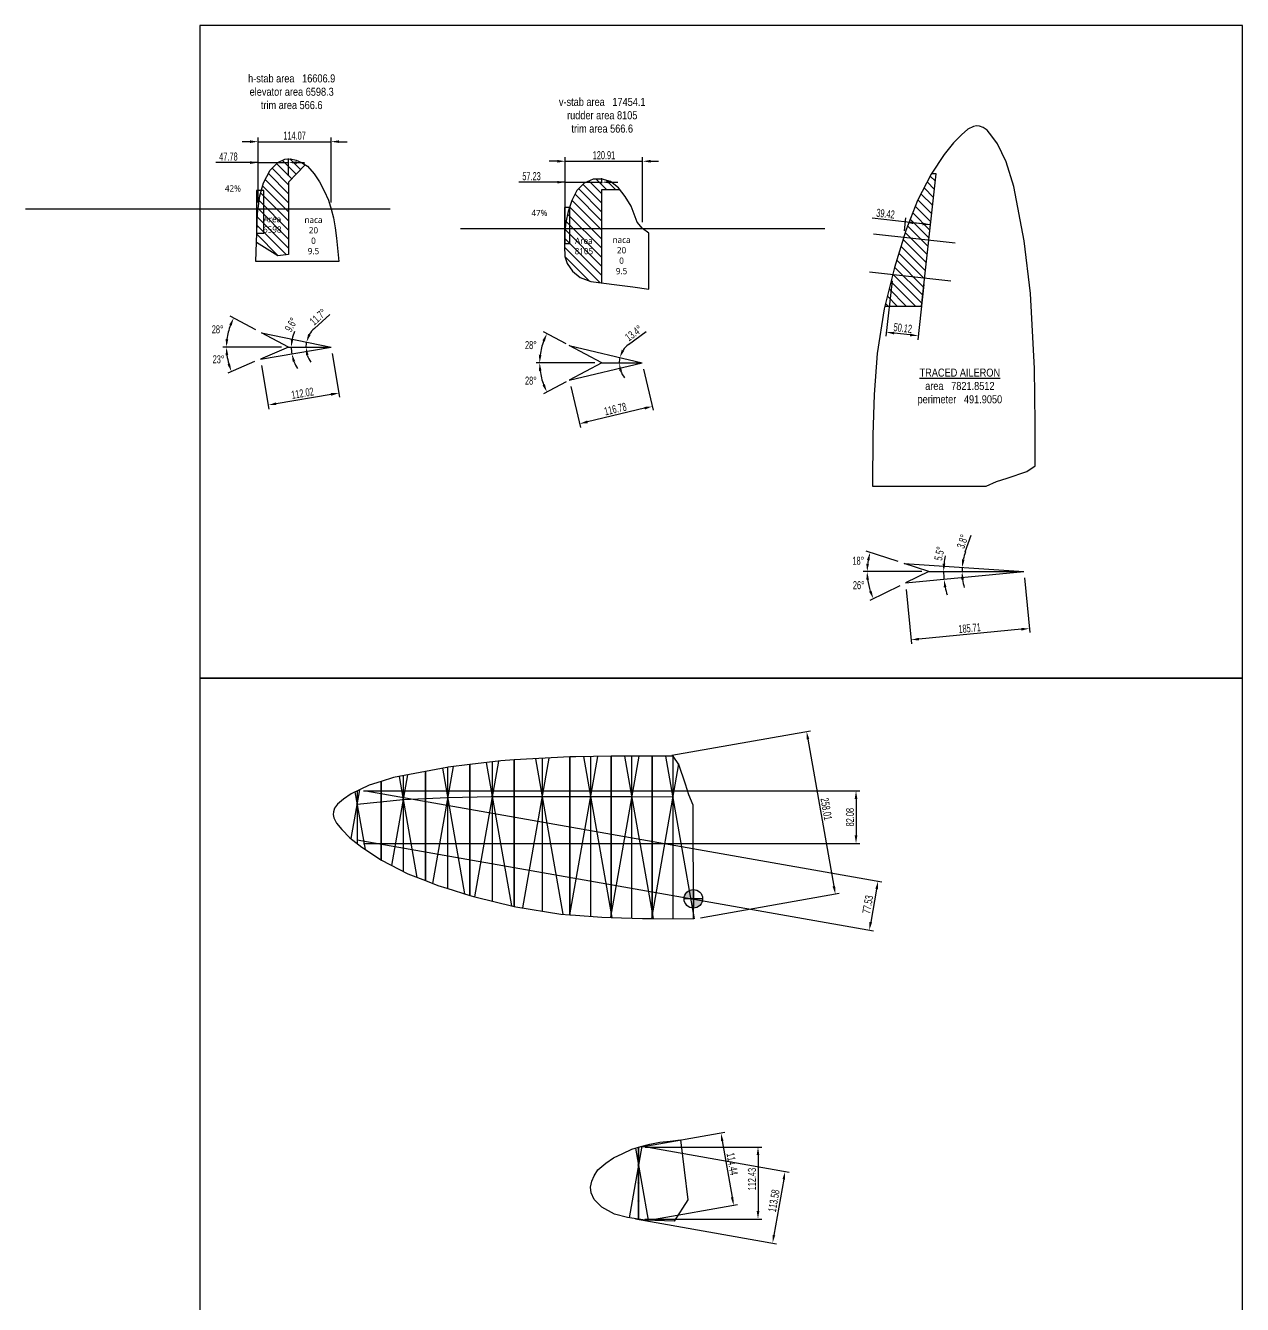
# Model space of a CAD drawing. Header units: centimetres. Extents: x -5325 to 32224, y -11540 to 14619.
# Drawn here: x 4065 to 5966, y 2562 to 4559 of the extents above; entities that cross this region are included whole.
import ezdxf
from ezdxf.lldxf.tags import DXFTag

# ---------------------------------------------------------------- set-up
doc = ezdxf.new("R2010")
doc.units = ezdxf.units.CM
doc.header["$PDMODE"] = 3
doc.header["$PDSIZE"] = -5
doc.layers.get('0').update_dxf_attribs({"color": 10})
doc.styles.add('SEACAD_arial_ttf', font='ARIALN.TTF')
doc.styles.get("Standard").update_dxf_attribs({"font": 'ARIALN.TTF', "width": 0.67})
tags = doc.linetypes.add('CENTER2', pattern=[28.575, 19.05, -3.175, 3.175, -3.175]).pattern_tags.tags
tags[10:11] = [DXFTag(74, 4), DXFTag(75, 0), DXFTag(340, '0'), DXFTag(46, 0.0), DXFTag(50, 0.0), DXFTag(44, 0.0), DXFTag(45, 0.0)]
tags[8:9] = [DXFTag(74, 4), DXFTag(75, 0), DXFTag(340, '0'), DXFTag(46, 0.0), DXFTag(50, 0.0), DXFTag(44, 0.0), DXFTag(45, 0.0)]
tags[6:7] = [DXFTag(74, 4), DXFTag(75, 0), DXFTag(340, '0'), DXFTag(46, 0.0), DXFTag(50, 0.0), DXFTag(44, 0.0), DXFTag(45, 0.0)]
tags[4:5] = [DXFTag(74, 4), DXFTag(75, 0), DXFTag(340, '0'), DXFTag(46, 0.0), DXFTag(50, 0.0), DXFTag(44, 0.0), DXFTag(45, 0.0)]
doc.dimstyles.new('ISO-25', dxfattribs={"dimscale": 5, "dimtxt": 2.5, "dimasz": 2.5, "dimexe": 1.25, "dimexo": 2, "dimtad": 1, "dimdsep": 46, "dimtxsty": 'Standard', "dimcen": 2.5, "dimadec": 0, "dimazin": 0, "dimtfac": 1, "dimtmove": 0, "dimatfit": 3, "dimfxl": 1, "dimarcsym": 0})

# ---------------------------------------------------------------- blocks, each defined once
blk = doc.blocks.new('*D548')
at = {"color": 0, "lineweight": -2}
for p, q in [((5625.5, 3696.5), (5633.6, 3611.3)), ((5440.6, 3678.7), (5448.8, 3593.5)), ((5620.6, 3616.3), (5460.6, 3600.9))]:
    blk.add_line(p, q, dxfattribs=at)
at = {"color": 0}
for points in [[(5620.8, 3614.2), (5620.4, 3618.4), (5633, 3617.5)], [(5460.4, 3603), (5460.8, 3598.9), (5448.2, 3599.8)]]:
    blk.add_solid(points, dxfattribs=at)
at = {"layer": 'Defpoints', "color": 0}
for p in [(5624.5, 3706.4), (5439.6, 3688.6), (5448.2, 3599.8)]:
    blk.add_point(p, dxfattribs=at)
at = {"color": 0, "insert": (5539.7, 3618), "char_height": 12.5, "attachment_point": 5, "rotation": 5.4894}
blk.add_mtext('185.71', dxfattribs=at)
blk = doc.blocks.new('*D549')
at = {"color": 0, "lineweight": -2}
for start, end in [(168.5719, 174.2859), (180, 185.4894), (191.2034, 196.9175)]:
    blk.add_arc((5624.5, 3706.4), 125.4, start, end, dxfattribs=at)
at = {"color": 0}
for points in [[(5497.6, 3719), (5501.8, 3718.8), (5499.1, 3706.4)], [(5503.6, 3682.4), (5499.4, 3681.8), (5499.7, 3694.4)]]:
    blk.add_solid(points, dxfattribs=at)
at = {"layer": 'Defpoints', "color": 0}
for p in [(5476.1, 3706.4), (5499.4, 3698.4), (5624.5, 3706.4), (5624.5, 3706.4), (5439.6, 3688.6)]:
    blk.add_point(p, dxfattribs=at)
at = {"color": 0, "insert": (5492.7, 3734.6), "char_height": 12.5, "attachment_point": 5, "rotation": 77.9242}
blk.add_mtext('5.5%%d', dxfattribs=at)
blk = doc.blocks.new('*D552')
at = {"color": 0, "lineweight": -2}
blk.add_line((5533, 3737.3), (5541.9, 3763.6), dxfattribs=at)
for start, end in [(161.3218, 168.745), (176.1682, 180), (187.4232, 194.8465)]:
    blk.add_arc((5624.5, 3706.4), 96.5, start, end, dxfattribs=at)
at = {"color": 0}
for points in [[(5527.7, 3725.5), (5531.9, 3725), (5528.2, 3712.9)], [(5530.8, 3694.1), (5526.7, 3693.8), (5527.9, 3706.4)]]:
    blk.add_solid(points, dxfattribs=at)
at = {"layer": 'Defpoints', "color": 0}
for p in [(5437.5, 3718.9), (5476.1, 3706.4), (5528, 3708.6), (5624.5, 3706.4), (5624.5, 3706.4)]:
    blk.add_point(p, dxfattribs=at)
at = {"color": 0, "insert": (5528.6, 3753.5), "char_height": 12.5, "attachment_point": 5, "rotation": 71.3218}
blk.add_mtext('3.8%%d', dxfattribs=at)
blk = doc.blocks.new('*D556')
at = {"color": 0, "lineweight": -2}
for p, q in [((5030.4, 4022.8), (5045.7, 3958.5)), ((4916.8, 3995.7), (4932.1, 3931.4)), ((5032.1, 3961.6), (4942.8, 3940.4))]:
    blk.add_line(p, q, dxfattribs=at)
at = {"color": 0}
for points in [[(5032.6, 3959.6), (5031.6, 3963.7), (5044.3, 3964.5)], [(4942.3, 3942.4), (4943.3, 3938.3), (4930.7, 3937.5)]]:
    blk.add_solid(points, dxfattribs=at)
at = {"layer": 'Defpoints', "color": 0}
for p in [(5028.1, 4032.5), (4914.5, 4005.4), (4930.7, 3937.5)]:
    blk.add_point(p, dxfattribs=at)
at = {"color": 0, "insert": (4986.4, 3960.4), "char_height": 12.5, "attachment_point": 5, "rotation": 13.4002}
blk.add_mtext('116.78', dxfattribs=at)
blk = doc.blocks.new('*D557')
at = {"color": 0, "lineweight": -2}
blk.add_line((5006.9, 4061.3), (5034.4, 4081.5), dxfattribs=at)
for start, end in [(126.291, 146.4454), (166.5998, 180), (200.1544, 220.3087)]:
    blk.add_arc((5028.1, 4032.5), 35.7, start, end, dxfattribs=at)
at = {"color": 0}
for points in [[(4996.4, 4053.1), (5000.2, 4051.4), (4993.3, 4040.8)], [(4996.6, 4020.5), (4992.5, 4019.8), (4992.3, 4032.5)]]:
    blk.add_solid(points, dxfattribs=at)
at = {"layer": 'Defpoints', "color": 0}
for p in [(4914.5, 4059.5), (4965.4, 4032.5), (4992.5, 4035.3), (5028.1, 4032.5), (5028.1, 4032.5)]:
    blk.add_point(p, dxfattribs=at)
at = {"color": 0, "insert": (5015.1, 4078.9), "char_height": 12.5, "attachment_point": 5, "rotation": 36.291}
blk.add_mtext('13.4%%d', dxfattribs=at)
blk = doc.blocks.new('*D560')
at = {"color": 0, "lineweight": -2}
for p, q in [((4544.1, 4047.2), (4555.7, 3979.1)), ((4433.7, 4028.5), (4445.2, 3960.4)), ((4542.3, 3983.2), (4456.5, 3968.6))]:
    blk.add_line(p, q, dxfattribs=at)
at = {"color": 0}
for points in [[(4542.6, 3981.1), (4541.9, 3985.2), (4554.6, 3985.3)], [(4456.1, 3970.7), (4456.8, 3966.6), (4444.2, 3966.5)]]:
    blk.add_solid(points, dxfattribs=at)
at = {"layer": 'Defpoints', "color": 0}
for p in [(4542.4, 4057.1), (4432, 4038.4), (4444.2, 3966.5)]:
    blk.add_point(p, dxfattribs=at)
at = {"color": 0, "insert": (4497.8, 3985.1), "char_height": 12.5, "attachment_point": 5, "rotation": 9.6321}
blk.add_mtext('112.02', dxfattribs=at)
blk = doc.blocks.new('*D561')
at = {"color": 0, "lineweight": -2}
for start, end in [(156.9377, 168.4689), (180, 189.6321), (201.1632, 212.6944)]:
    blk.add_arc((4542.4, 4057.1), 62.2, start, end, dxfattribs=at)
at = {"color": 0}
for points in [[(4479.4, 4069.7), (4483.5, 4069.3), (4480.2, 4057.1)], [(4486.4, 4035.2), (4482.4, 4034.1), (4481.1, 4046.7)]]:
    blk.add_solid(points, dxfattribs=at)
at = {"layer": 'Defpoints', "color": 0}
for p in [(4476.1, 4057.1), (4542.4, 4057.1), (4542.4, 4057.1), (4432, 4038.4), (4480.6, 4050.1)]:
    blk.add_point(p, dxfattribs=at)
at = {"color": 0, "insert": (4480, 4092.2), "char_height": 12.5, "attachment_point": 5, "rotation": 60.6176}
blk.add_mtext('9.6%%d', dxfattribs=at)
blk = doc.blocks.new('*D562')
at = {"color": 0, "lineweight": -2}
blk.add_line((4516.3, 4086.4), (4540.6, 4108.1), dxfattribs=at)
for start, end in [(131.6785, 149.9836), (168.2887, 180), (198.3051, 216.6101)]:
    blk.add_arc((4542.4, 4057.1), 39.3, start, end, dxfattribs=at)
at = {"color": 0}
for points in [[(4506.5, 4077.5), (4510.4, 4076), (4504, 4065.1)], [(4507.2, 4045.1), (4503.1, 4044.4), (4503.1, 4057.1)]]:
    blk.add_solid(points, dxfattribs=at)
at = {"layer": 'Defpoints', "color": 0}
for p in [(4433.8, 4079.6), (4476.1, 4057.1), (4503.2, 4059.8), (4542.4, 4057.1), (4542.4, 4057.1)]:
    blk.add_point(p, dxfattribs=at)
at = {"color": 0, "insert": (4522.2, 4104.3), "char_height": 12.5, "attachment_point": 5, "rotation": 41.6785}
blk.add_mtext('11.7%%d', dxfattribs=at)
blk = doc.blocks.new('*D563')
at = {"color": 0, "lineweight": -2}
for p, q in [((4895.6, 4347.5), (4883.1, 4347.5)), ((4908.1, 4252.6), (4908.1, 4353.7)), ((4908.1, 4347.5), (5029, 4347.5)), ((5029, 4252.2), (5029, 4353.7)), ((5041.5, 4347.5), (5054, 4347.5))]:
    blk.add_line(p, q, dxfattribs=at)
at = {"color": 0}
for points in [[(4895.6, 4345.4), (4895.6, 4349.6), (4908.1, 4347.5)], [(5041.5, 4349.6), (5041.5, 4345.4), (5029, 4347.5)]]:
    blk.add_solid(points, dxfattribs=at)
at = {"layer": 'Defpoints', "color": 0}
for p in [(5029, 4347.5), (4908.1, 4242.6), (5029, 4242.2)]:
    blk.add_point(p, dxfattribs=at)
at = {"color": 0, "insert": (4968.6, 4356.9), "char_height": 12.5, "attachment_point": 5}
blk.add_mtext('120.91', dxfattribs=at)
blk = doc.blocks.new('*D564')
at = {"color": 0, "lineweight": -2}
for p, q in [((4908.1, 4219.8), (4908.1, 4321)), ((4965.4, 4313.5), (4965.4, 4321)), ((4908.1, 4314.8), (4835.6, 4314.8)), ((4895.6, 4314.8), (4883.1, 4314.8)), ((4908.1, 4314.8), (4965.4, 4314.8)), ((4977.9, 4314.8), (4990.4, 4314.8))]:
    blk.add_line(p, q, dxfattribs=at)
at = {"color": 0}
for points in [[(4895.6, 4312.7), (4895.6, 4316.8), (4908.1, 4314.8)], [(4977.9, 4316.8), (4977.9, 4312.7), (4965.4, 4314.8)]]:
    blk.add_solid(points, dxfattribs=at)
at = {"layer": 'Defpoints', "color": 0}
for p in [(4965.4, 4314.8), (4965.4, 4303.5), (4908.1, 4209.8)]:
    blk.add_point(p, dxfattribs=at)
at = {"color": 0, "insert": (4855.5, 4324.1), "char_height": 12.5, "attachment_point": 5}
blk.add_mtext('57.23', dxfattribs=at)
blk = doc.blocks.new('*D565')
at = {"color": 0, "lineweight": -2}
for p, q in [((4415.9, 4378.1), (4403.4, 4378.1)), ((4428.4, 4283.2), (4428.4, 4384.4)), ((4428.4, 4378.1), (4542.4, 4378.1)), ((4542.4, 4282.9), (4542.4, 4384.4)), ((4554.9, 4378.1), (4567.4, 4378.1))]:
    blk.add_line(p, q, dxfattribs=at)
at = {"color": 0}
for points in [[(4415.9, 4376.1), (4415.9, 4380.2), (4428.4, 4378.1)], [(4554.9, 4380.2), (4554.9, 4376.1), (4542.4, 4378.1)]]:
    blk.add_solid(points, dxfattribs=at)
at = {"layer": 'Defpoints', "color": 0}
for p in [(4542.4, 4378.1), (4428.4, 4273.2), (4542.4, 4272.9)]:
    blk.add_point(p, dxfattribs=at)
at = {"color": 0, "insert": (4485.4, 4387.5), "char_height": 12.5, "attachment_point": 5}
blk.add_mtext('114.07', dxfattribs=at)
blk = doc.blocks.new('*D566')
at = {"color": 0, "lineweight": -2}
for p, q in [((4428.4, 4345.4), (4362.2, 4345.4)), ((4415.9, 4345.4), (4403.4, 4345.4)), ((4428.4, 4283.2), (4428.4, 4351.7)), ((4428.4, 4345.4), (4476.1, 4345.4)), ((4476.1, 4324.8), (4476.1, 4351.7)), ((4488.6, 4345.4), (4501.1, 4345.4))]:
    blk.add_line(p, q, dxfattribs=at)
at = {"color": 0}
for points in [[(4415.9, 4343.3), (4415.9, 4347.5), (4428.4, 4345.4)], [(4488.6, 4347.5), (4488.6, 4343.3), (4476.1, 4345.4)]]:
    blk.add_solid(points, dxfattribs=at)
at = {"layer": 'Defpoints', "color": 0}
for p in [(4476.1, 4345.4), (4476.1, 4314.8), (4428.4, 4273.2)]:
    blk.add_point(p, dxfattribs=at)
at = {"color": 0, "insert": (4382.1, 4354.8), "char_height": 12.5, "attachment_point": 5}
blk.add_mtext('47.78', dxfattribs=at)
blk = doc.blocks.new('*D587')
at = {"color": 0, "lineweight": -2}
for p, q in [((4593, 3363.8), (5368.5, 3363.8)), ((5362.3, 3351.3), (5362.3, 3294.2)), ((4593, 3281.7), (5368.5, 3281.7))]:
    blk.add_line(p, q, dxfattribs=at)
at = {"color": 0}
for points in [[(5364.4, 3351.3), (5360.2, 3351.3), (5362.3, 3363.8)], [(5360.2, 3294.2), (5364.4, 3294.2), (5362.3, 3281.7)]]:
    blk.add_solid(points, dxfattribs=at)
at = {"layer": 'Defpoints', "color": 0}
for p in [(4583, 3363.8), (4583, 3281.7), (5362.3, 3281.7)]:
    blk.add_point(p, dxfattribs=at)
at = {"color": 0, "insert": (5352.9, 3322.7), "char_height": 12.5, "attachment_point": 5, "rotation": 90}
blk.add_mtext('82.08', dxfattribs=at)
blk = doc.blocks.new('*D588')
at = {"color": 0, "lineweight": -2}
for p, q in [((4596.8, 3363.9), (5402.8, 3221.7)), ((4583.3, 3287.5), (5389.4, 3145.4)), ((5394.5, 3210.5), (5385.4, 3158.8))]:
    blk.add_line(p, q, dxfattribs=at)
at = {"color": 0}
for points in [[(5396.6, 3210.2), (5392.5, 3210.9), (5396.7, 3222.8)], [(5383.3, 3159.1), (5387.4, 3158.4), (5383.2, 3146.5)]]:
    blk.add_solid(points, dxfattribs=at)
at = {"layer": 'Defpoints', "color": 0}
for p in [(4586.9, 3365.6), (4573.5, 3289.3), (5383.2, 3146.5)]:
    blk.add_point(p, dxfattribs=at)
at = {"color": 0, "insert": (5380.7, 3186.3), "char_height": 12.5, "attachment_point": 5, "rotation": 80}
blk.add_mtext('77.53', dxfattribs=at)
blk = doc.blocks.new('*D589')
at = {"color": 0, "lineweight": -2}
for p, q in [((5074.8, 3419.8), (5291.2, 3457.9)), ((5287.2, 3444.5), (5327.7, 3215.1)), ((5119.6, 3165.7), (5336, 3203.8))]:
    blk.add_line(p, q, dxfattribs=at)
at = {"color": 0}
for points in [[(5289.3, 3444.9), (5285.2, 3444.2), (5285, 3456.8)], [(5325.6, 3214.7), (5329.7, 3215.4), (5329.9, 3202.8)]]:
    blk.add_solid(points, dxfattribs=at)
at = {"layer": 'Defpoints', "color": 0}
for p in [(5064.9, 3418), (5329.9, 3202.8), (5109.7, 3163.9)]:
    blk.add_point(p, dxfattribs=at)
at = {"color": 0, "insert": (5315.9, 3335.6), "char_height": 12.5, "attachment_point": 5, "rotation": 280}
blk.add_mtext('258.01', dxfattribs=at)
blk = doc.blocks.new('*D591')
at = {"color": 0, "lineweight": -2}
for p, q in [((5032.4, 2807.3), (5215.4, 2807.3)), ((5209.2, 2794.8), (5209.2, 2707.3)), ((5032.4, 2694.8), (5215.4, 2694.8))]:
    blk.add_line(p, q, dxfattribs=at)
at = {"color": 0}
for points in [[(5211.3, 2794.8), (5207.1, 2794.8), (5209.2, 2807.3)], [(5207.1, 2707.3), (5211.3, 2707.3), (5209.2, 2694.8)]]:
    blk.add_solid(points, dxfattribs=at)
at = {"layer": 'Defpoints', "color": 0}
for p in [(5022.4, 2807.3), (5022.4, 2694.8), (5209.2, 2694.8)]:
    blk.add_point(p, dxfattribs=at)
at = {"color": 0, "insert": (5199.8, 2757.3), "char_height": 12.5, "attachment_point": 5, "rotation": 90}
blk.add_mtext('112.43', dxfattribs=at)
blk = doc.blocks.new('*D592')
at = {"color": 0, "lineweight": -2}
for p, q in [((5037.5, 2807.1), (5257.7, 2768.2)), ((5249.4, 2757), (5234, 2669.8)), ((5017.7, 2695.2), (5238, 2656.4))]:
    blk.add_line(p, q, dxfattribs=at)
at = {"color": 0}
for points in [[(5251.5, 2756.6), (5247.4, 2757.4), (5251.6, 2769.3)], [(5232, 2670.1), (5236.1, 2669.4), (5231.9, 2657.4)]]:
    blk.add_solid(points, dxfattribs=at)
at = {"layer": 'Defpoints', "color": 0}
for p in [(5027.6, 2808.8), (5007.9, 2696.9), (5231.9, 2657.4)]:
    blk.add_point(p, dxfattribs=at)
at = {"color": 0, "insert": (5234, 2723.4), "char_height": 12.5, "attachment_point": 5, "rotation": 80}
blk.add_mtext('113.58', dxfattribs=at)
blk = doc.blocks.new('*D593')
at = {"color": 0, "lineweight": -2}
for p, q in [((5027.5, 2807.5), (5157.3, 2830.4)), ((5153.3, 2817), (5168.9, 2729)), ((5047.4, 2694.8), (5177.2, 2717.7))]:
    blk.add_line(p, q, dxfattribs=at)
at = {"color": 0}
for points in [[(5155.4, 2817.4), (5151.3, 2816.7), (5151.2, 2829.3)], [(5166.8, 2728.6), (5170.9, 2729.3), (5171, 2716.6)]]:
    blk.add_solid(points, dxfattribs=at)
at = {"layer": 'Defpoints', "color": 0}
for p in [(5017.7, 2805.8), (5171, 2716.6), (5037.6, 2693.1)]:
    blk.add_point(p, dxfattribs=at)
at = {"color": 0, "insert": (5169.2, 2781.1), "char_height": 12.5, "attachment_point": 5, "rotation": 280}
blk.add_mtext('114.44', dxfattribs=at)
blk = doc.blocks.new('*D684')
at = {"color": 0, "lineweight": -2}
for p, q in [((5478.7, 4248.3), (5387.6, 4258.5)), ((5438, 4238.9), (5440.2, 4258.9)), ((5466.3, 4249.7), (5452, 4251.3)), ((5477.2, 4234.5), (5479.4, 4254.5))]:
    blk.add_line(p, q, dxfattribs=at)
at = {"color": 0}
for points in [[(5452.2, 4253.3), (5451.7, 4249.2), (5439.5, 4252.6)], [(5466.1, 4247.6), (5466.5, 4251.7), (5478.7, 4248.3)]]:
    blk.add_solid(points, dxfattribs=at)
at = {"layer": 'Defpoints', "color": 0}
for p in [(5439.5, 4252.6), (5436.9, 4229), (5476.1, 4224.6)]:
    blk.add_point(p, dxfattribs=at)
at = {"color": 0, "insert": (5408.4, 4265.6), "char_height": 12.5, "attachment_point": 5, "rotation": 353.6171}
blk.add_mtext('39.42', dxfattribs=at)
blk = doc.blocks.new('*D685')
at = {"color": 0, "lineweight": -2}
for p, q in [((5418.5, 4160.8), (5408.8, 4074.2)), ((5468.3, 4155.2), (5458.6, 4068.6)), ((5446.9, 4076.2), (5421.9, 4079))]:
    blk.add_line(p, q, dxfattribs=at)
at = {"color": 0}
for points in [[(5422.2, 4081.1), (5421.7, 4076.9), (5409.5, 4080.4)], [(5446.7, 4074.1), (5447.1, 4078.3), (5459.3, 4074.8)]]:
    blk.add_solid(points, dxfattribs=at)
at = {"layer": 'Defpoints', "color": 0}
for p in [(5419.6, 4170.7), (5469.4, 4165.1), (5409.5, 4080.4)]:
    blk.add_point(p, dxfattribs=at)
at = {"color": 0, "insert": (5435.4, 4086.9), "char_height": 12.5, "attachment_point": 5, "rotation": 353.6171}
blk.add_mtext('50.12', dxfattribs=at)

msp = doc.modelspace()

# ---------------------------------------------------------------- hatches: boundary and pattern name
h = msp.add_hatch()
h.set_pattern_fill('_USER', color=1, scale=10, angle=315, style=0, pattern_type=0)
h.set_pattern_definition([(315, (195.101, -419.225), (7.071068, 7.071068), [])])
h.paths.add_polyline_path([(5407.534, 4121.37), (5464.514, 4121.37), (5487.605, 4327.781), (5479.981, 4327.781), (5479.745, 4327.422), (5458.313, 4286.202), (5440.05, 4239.2), (5422.275, 4181.641)])
h.paths.add_polyline_path([(5534.214, 4389.013), (5565.987, 4389.013), (5565.987, 4370.263), (5534.214, 4370.263)], flags=9)
h = msp.add_hatch()
h.set_pattern_fill('_USER', color=1, scale=10, angle=315, style=0, pattern_type=0)
h.set_pattern_definition([(315, (-2048.16, -68.544), (7.071068, 7.071068), [])])
h.paths.add_polyline_path([(4476.14, 4273.226), (4428.358, 4273.226), (4427.288, 4265.857), (4425.858, 4220.374), (4459.031, 4199.644), (4476.14, 4201.679)])
h.paths.add_polyline_path([(4476.14, 4314.779), (4502.093, 4342.161), (4496.427, 4345.469), (4487.929, 4349.336), (4478.765, 4351.196), (4470.112, 4350.578), (4459.451, 4345.629), (4447.244, 4333.565), (4436.737, 4313.924), (4431.306, 4293.541), (4428.358, 4273.226), (4476.14, 4273.226)])
h = msp.add_hatch()
h.set_pattern_fill('_USER', color=1, scale=10, angle=315, style=0, pattern_type=0)
h.set_pattern_definition([(315, (-3483.052, -138.713), (7.071068, 7.071068), [])])
h.paths.add_polyline_path([(4965.365, 4303.527), (4993.143, 4303.527), (4991.093, 4306.187), (4978.715, 4315.663), (4965.854, 4319.518), (4951.869, 4319.357), (4937.883, 4313.093), (4926.47, 4301.691), (4918.511, 4286.15), (4912.684, 4268.969), (4909.128, 4252.139), (4907.138, 4232.97), (4907.138, 4214.603), (4907.281, 4198.558), (4911.263, 4187.861), (4919.506, 4175.65), (4931.586, 4165.71), (4948.073, 4159.747), (4965.365, 4157.623)])
h = msp.add_hatch(color=3)
h.set_gradient(color1=(255, 0, 0), one_color=1, name='INVSPHERICAL')
h.paths.add_polyline_path([(5108.258, 3195.198), (5108.258, 3209.649, 0.41421356), (5093.807, 3195.198)])
h.paths.add_polyline_path([(5108.258, 3180.747, 0.41421356), (5122.709, 3195.198), (5108.258, 3195.198)])

# ---------------------------------------------------------------- linework, layer by layer
at = {"color": 3}
for p, q in [((4065.228, 4273.226), (4634.557, 4273.226)), ((4744.381, 4242.202), (5313.71, 4242.202)), ((4958.615, 3417.617), (4915.029, 3170.43)), ((4947.597, 3417.502), (4947.597, 3168.023)), ((4947.597, 3417.304), (4947.597, 3168.023)), ((5011.851, 3418.152), (5011.851, 3165.178)), ((5011.851, 3417.96), (5011.851, 3165.178)), ((5076.125, 3418.01), (5076.125, 3164.211)), ((5076.125, 3418.01), (5076.125, 3164.211)), ((4733.026, 3401.74), (4700.85, 3219.26)), ((4724.484, 3400.628), (4724.484, 3211.301)), ((4724.484, 3399.562), (4724.484, 3211.301)), ((4803.703, 3410.488), (4766.304, 3198.387)), ((4793.894, 3409.274), (4793.894, 3191.615)), ((4793.894, 3408.538), (4793.894, 3191.615)), ((4882.644, 3415.003), (4841.364, 3180.89)), ((4872.035, 3414.433), (4872.035, 3176.051)), ((4872.035, 3414.433), (4872.035, 3176.051)), ((5085.186, 3405.947), (5042.612, 3164.496)), ((4661.897, 3388.938), (4636.94, 3247.402)), ((4655.073, 3387.664), (4655.073, 3237.973)), ((4586.914, 3365.605), (4573.451, 3289.252)), ((4582.972, 3363.77), (4582.972, 3281.695)), ((5022.396, 2694.833), (5022.396, 2807.265)), ((5022.396, 2807.265), (5022.396, 2694.833))]:
    msp.add_line(p, q, dxfattribs=at)
at = {"color": 7, "linetype": 'CENTER2'}
msp.add_line((5389.787, 4234.227), (5517.094, 4219.985), dxfattribs=at)
at = {"color": 7}
for p, q in [((5383.137, 4174.786), (5510.445, 4160.545)), ((4476.14, 4057.096), (4542.427, 4057.096)), ((4965.365, 4032.485), (5028.066, 4032.485)), ((5476.059, 3706.415), (5624.496, 3706.415))]:
    msp.add_line(p, q, dxfattribs=at)
at = {"color": 1}
for p, q in [((4424.954, 4084.312), (4384.775, 4105.675)), ((4476.14, 4057.096), (4433.783, 4079.617)), ((4909.41, 4062.236), (4874.001, 4081.064)), ((4465.097, 4057.096), (4373.522, 4057.096)), ((4476.14, 4057.096), (4431.982, 4038.352)), ((4965.365, 4032.485), (4914.465, 4059.549)), ((4422.777, 4034.445), (4380.889, 4016.664)), ((4954.322, 4032.485), (4862.748, 4032.485)), ((4965.365, 4032.485), (4914.465, 4005.421)), ((4909.41, 4002.733), (4874.001, 3983.905)), ((5428.006, 3722.029), (5378.402, 3738.146)), ((5476.059, 3706.415), (5437.517, 3718.939)), ((5465.016, 3706.415), (5373.442, 3706.415)), ((5476.059, 3706.415), (5439.635, 3688.65)), ((5430.647, 3684.266), (5383.768, 3661.402)), ((4958.615, 3417.617), (4915.029, 3170.43)), ((5022.998, 3418.128), (4978.59, 3166.277)), ((5022.998, 3418.128), (4978.59, 3166.277)), ((4733.026, 3401.74), (4700.85, 3219.26)), ((4803.703, 3410.488), (4766.304, 3198.387)), ((4882.644, 3415.003), (4841.364, 3180.89)), ((5085.186, 3405.947), (5042.612, 3164.496)), ((4661.897, 3388.938), (4636.94, 3247.402)), ((4586.914, 3365.605), (4573.451, 3289.252)), ((5027.622, 2808.796), (5007.898, 2696.937))]:
    msp.add_line(p, q, dxfattribs=at)
at = {"color": 253}
for p, q in [((4433.783, 4079.617), (4542.427, 4057.096)), ((4431.982, 4038.352), (4542.427, 4057.096)), ((4914.465, 4059.549), (5028.066, 4032.485)), ((4914.465, 4005.421), (5028.066, 4032.485)), ((5437.517, 3718.939), (5624.496, 3706.415)), ((5439.635, 3688.65), (5624.496, 3706.415))]:
    msp.add_line(p, q, dxfattribs=at)
at = {"color": 5}
for p, q in [((4936.62, 3417.387), (4980.911, 3166.2)), ((5000.716, 3418.059), (5045.43, 3164.472)), ((5064.933, 3418.034), (5109.736, 3163.946)), ((4716.404, 3399.119), (4750.963, 3203.125)), ((4784.505, 3408.112), (4823.976, 3184.257)), ((4861.626, 3413.873), (4904.413, 3171.214)), ((4648.685, 3386.47), (4676.501, 3228.721)), ((4579.629, 3362.214), (4595.45, 3272.488)), ((5017.696, 2805.81), (5037.568, 2693.109))]:
    msp.add_line(p, q, dxfattribs=at)
for p, q in [((5108.258, 3209.649), (5108.258, 3180.747)), ((5122.709, 3195.198), (5093.807, 3195.198))]:
    msp.add_line(p, q)
at = {"color": 1}
for points in [[(4337.44, 3540.114), (5965.815, 3540.114), (5965.815, 4559.485), (4337.44, 4559.485)], [(4502.093, 4342.161), (4476.14, 4314.779), (4476.14, 4201.679), (4459.031, 4199.644), (4425.863, 4220.533), (4427.288, 4265.857), (4431.306, 4293.541), (4436.737, 4313.924), (4447.244, 4333.565), (4459.451, 4345.629), (4470.112, 4350.578), (4478.765, 4351.196), (4487.929, 4349.336), (4496.427, 4345.469)], [(4965.365, 4157.623), (4965.365, 4303.527), (4993.143, 4303.527), (4991.093, 4306.187), (4978.715, 4315.663), (4965.854, 4319.518), (4951.869, 4319.357), (4937.883, 4313.093), (4926.47, 4301.691), (4918.511, 4286.15), (4912.684, 4268.969), (4909.128, 4252.139), (4907.138, 4232.97), (4907.138, 4214.603), (4907.281, 4198.558), (4911.263, 4187.861), (4919.506, 4175.65), (4931.586, 4165.71), (4948.073, 4159.747)], [(5407.534, 4121.37), (5464.514, 4121.37), (5487.605, 4327.781), (5479.981, 4327.781), (5479.745, 4327.422), (5458.313, 4286.202), (5440.05, 4239.2), (5422.275, 4181.641)], [(4337.44, 2520.743), (5965.815, 2520.743), (5965.815, 3540.114), (4337.44, 3540.114)], [(5088.204, 2818.663), (5099.346, 2725.018), (5078.448, 2691.576), (5033.133, 2693.275), (5005.449, 2697.293), (4985.066, 2702.724), (4965.424, 2713.231), (4953.361, 2725.438), (4948.412, 2736.099), (4947.793, 2744.752), (4949.654, 2753.916), (4953.52, 2762.414), (4958.934, 2771.685), (4971.36, 2782.136), (4983.634, 2790.311), (4997.856, 2797.513), (5012.273, 2804.131), (5026.106, 2808.413), (5040.021, 2811.924), (5055.647, 2814.885), (5071.855, 2816.717), (5088.204, 2818.663)]]:
    msp.add_lwpolyline(points, close=True, dxfattribs=at)
at = {"color": 253}
for points in [[(5642.013, 3871.56), (5642.161, 3938.306), (5641.266, 4023.708), (5634.97, 4140.764), (5624.795, 4222.974), (5608.861, 4308.282), (5596.557, 4346.49), (5583.469, 4374.601), (5574.657, 4386.628), (5566.927, 4395.824), (5560.663, 4400.343), (5554.91, 4402.384), (5550.714, 4402.748), (5545.543, 4401.728), (5537.167, 4397.719), (5527.297, 4388.895), (5514.551, 4376.504), (5499.872, 4358.01), (5479.745, 4327.422), (5458.313, 4286.202), (5440.05, 4239.2), (5422.275, 4181.641), (5406.504, 4117.161), (5395.458, 4047.142), (5390.721, 3983.03), (5388.617, 3919.329), (5387.943, 3840.052), (5565.487, 3840.134), (5581.541, 3847.036), (5598.355, 3852.471), (5629.268, 3862.66)], [(4554.365, 4190.733), (4424.926, 4190.733), (4424.926, 4190.733), (4427.288, 4265.857), (4431.306, 4293.541), (4436.737, 4313.924), (4447.244, 4333.565), (4459.451, 4345.629), (4470.112, 4350.578), (4478.765, 4351.196), (4487.929, 4349.336), (4496.427, 4345.469), (4505.698, 4340.056), (4516.149, 4327.63), (4524.325, 4315.356), (4531.526, 4301.134), (4538.144, 4286.716), (4542.427, 4272.884), (4545.937, 4258.968), (4548.898, 4243.343), (4550.731, 4227.135), (4554.365, 4190.733)]]:
    msp.add_lwpolyline(points, close=True, dxfattribs=at)
at = {"color": 0}
msp.add_lwpolyline([(5038.613, 4235.402), (5038.613, 4235.402), (5029.046, 4242.202), (5020.518, 4252.198), (5011.026, 4277.118), (5001.863, 4292.215), (4991.093, 4306.187), (4978.715, 4315.663), (4965.854, 4319.518), (4951.869, 4319.357), (4937.883, 4313.093), (4926.47, 4301.691), (4918.511, 4286.15), (4912.684, 4268.969), (4909.128, 4252.139), (4907.138, 4232.97), (4907.138, 4214.603), (4907.281, 4198.558), (4911.263, 4187.861), (4919.506, 4175.65), (4931.586, 4165.71), (4948.073, 4159.747), (4968.578, 4157.228), (4988.934, 4154.592), (5013.813, 4151.203), (5038.458, 4147.435), (5038.458, 4147.435)], close=True, dxfattribs=at)
at = {"color": 3}
for points in [[(4437.511, 4301.808), (4426.106, 4301.808), (4426.106, 4235.335), (4437.511, 4235.335)], [(4915.349, 4275.039), (4906.912, 4275.039), (4906.912, 4219.279), (4915.349, 4219.279)]]:
    msp.add_lwpolyline(points, close=True, dxfattribs=at)
for points in [[(4915.471, 3416.769), (4828.6, 3412.097), (4828.6, 3183.126), (4831.163, 3182.499), (4901.182, 3171.453), (4915.471, 3170.397)], [(4979.724, 3417.839), (4924.616, 3417.261), (4923.93, 3417.224), (4923.93, 3417.224), (4915.471, 3416.769), (4915.471, 3170.397), (4923.93, 3169.772), (4923.93, 3169.772), (4965.294, 3166.716), (4979.724, 3166.239)], [(5043.978, 3418.081), (5010.019, 3418.156), (4979.724, 3417.839), (4979.724, 3166.239), (5028.996, 3164.612), (5043.978, 3164.484)], [(5043.978, 3164.484), (5108.273, 3163.938), (5108.191, 3341.482), (5101.289, 3357.536), (5095.854, 3374.35), (5085.664, 3405.263), (5076.765, 3418.008), (5043.978, 3418.081)], [(4828.6, 3412.097), (4807.56, 3410.965), (4759.189, 3404.978), (4759.189, 3200.584), (4766.683, 3198.27), (4828.6, 3183.126)], [(4620.368, 3256.092), (4620.903, 3255.74), (4662.122, 3234.308), (4689.779, 3223.562), (4689.779, 3394.146), (4640.043, 3384.856), (4620.368, 3378.52)]]:
    msp.add_lwpolyline(points, close=True)
for points in [[(4725.351, 3400.79), (4723.066, 3400.364), (4723.066, 3400.364), (4689.779, 3394.146), (4689.779, 3223.562), (4709.124, 3216.045), (4723.066, 3211.739), (4723.066, 3211.739), (4723.066, 3211.739), (4759.189, 3200.584), (4759.189, 3404.978), (4725.351, 3400.79), (4723.066, 3400.364)], [(4620.368, 3256.092), (4620.368, 3378.52), (4601.834, 3372.552), (4573.723, 3359.464), (4561.696, 3350.652), (4552.501, 3342.922), (4547.982, 3336.658), (4545.941, 3330.905), (4545.576, 3326.709), (4546.597, 3321.538), (4550.606, 3313.162), (4559.429, 3303.292), (4571.821, 3290.546), (4590.315, 3275.867), (4620.903, 3255.74)]]:
    msp.add_lwpolyline(points)
msp.add_lwpolyline([(4582.972, 3343.252), (4655.073, 3350.241), (4724.484, 3353.297), (4793.894, 3354.859), (4872.035, 3354.837), (4947.597, 3355.132), (5011.851, 3354.909), (5076.125, 3354.56)], dxfattribs=at)
msp.add_circle((5108.258, 3195.198), 14.451)
at = {"color": 1}
for centre, radius, start, end in [((4476.14, 4057.096), 97.227, 159.371343, 172.628657), ((4965.365, 4032.485), 97.227, 159.371343, 172.628657), ((4476.14, 4057.096), 97.227, 187.371343, 195.628657), ((4965.365, 4032.485), 97.227, 187.371343, 200.628657), ((5476.059, 3706.415), 96.434, 169.432059, 172.567941), ((5476.059, 3706.415), 96.434, 187.432059, 198.567941)]:
    msp.add_arc(centre, radius, start, end, dxfattribs=at)
at = {"color": 3}
for p in [(4582.972, 3343.252), (4655.073, 3350.241), (4724.484, 3353.297), (4793.894, 3354.859), (4872.035, 3354.837), (4947.597, 3355.132), (5011.851, 3354.909), (5076.125, 3354.56), (5022.396, 2779.157), (5022.396, 2751.049), (5022.396, 2722.941)]:
    msp.add_point(p, dxfattribs=at)
at = {"color": 1}
for points in [[(4383.248, 4092.208), (4387.046, 4090.492), (4390.294, 4102.741)], [(4872.474, 4067.596), (4876.271, 4065.881), (4879.519, 4078.13)], [(4381.796, 4069.436), (4377.638, 4069.704), (4378.913, 4057.096)], [(4377.638, 4044.488), (4381.796, 4044.756), (4378.913, 4057.096)], [(4871.021, 4044.825), (4866.863, 4045.093), (4868.139, 4032.485)], [(4384.474, 4031.592), (4380.542, 4030.214), (4386.642, 4019.106)], [(4871.021, 4020.144), (4866.863, 4019.877), (4868.139, 4032.485)], [(4872.474, 3997.373), (4876.271, 3999.089), (4879.519, 3986.839)], [(5379.243, 3724.615), (5383.281, 3723.587), (5384.346, 3736.215)], [(5382.515, 3718.754), (5378.357, 3719.024), (5379.626, 3706.415)], [(5378.357, 3693.807), (5382.515, 3694.077), (5379.626, 3706.415)], [(5386.573, 3676.498), (5382.718, 3674.918), (5389.386, 3664.142)]]:
    msp.add_solid(points, dxfattribs=at)

# ---------------------------------------------------------------- texts
at = {"color": 7, "char_height": 12.5, "attachment_point": 5, "style": 'SEACAD_arial_ttf'}
for s, insert, width in [('{h-stab area   16606.9\\Pelevator area 6598.3\\Ptrim area 566.6}', (4480.866, 4456.034), 419.94161), ('{\\Pv-stab area   17454.1\\Prudder area 8105\\Ptrim area 566.6}', (4965.907, 4429.723), 388.73084), ('{\\LTRACED AILERON\\P}area   7821.8512\\Pperimeter   491.9050', (5524.479, 3994.582), 213.51501)]:
    msp.add_mtext(s, dxfattribs=dict(at, insert=insert, width=width))
at = {"color": 5, "char_height": 7.5, "width": 58.20539, "attachment_point": 2, "style": 'SEACAD_arial_ttf'}
for s, insert in [('{\\fSegoe UI|b0|i0|c0|p0;\\H1.3x;{\\C256;42%}}', (4389.024, 4309.93)), ('{\\fSegoe UI|b0|i0|c0|p0;\\H1.3x;{\\C256;Area\\P6598}}', (4450.591, 4261.986)), ('{\\fSegoe UI|b0|i0|c0|p0;\\H1.3x;{\\C256;naca\\P20\\P0\\P9.5}}', (4514.885, 4260.784)), ('{\\fSegoe UI|b0|i0|c0|p0;\\H1.3x;{\\C256;47%}}', (4867.756, 4271.603)), ('{\\fSegoe UI|b0|i0|c0|p0;\\H1.3x;{\\C256;Area\\P8105}}', (4937.249, 4228.19)), ('{\\fSegoe UI|b0|i0|c0|p0;\\H1.3x;{\\C256;naca\\P20\\P0\\P9.5}}', (4996.092, 4229.548))]:
    msp.add_mtext(s, dxfattribs=dict(at, insert=insert))
at = {"color": 1, "char_height": 12.5, "attachment_point": 5}
for s, insert in [('28°', (4365.263, 4084.854)), ('28°', (4854.489, 4060.243)), ('23°', (4366.613, 4038.04)), ('28°', (4854.489, 4004.726)), ('18°', (5365.899, 3723.357)), ('26°', (5366.608, 3685.079))]:
    msp.add_mtext(s, dxfattribs=dict(at, insert=insert))

# ---------------------------------------------------------------- dimensions: what is measured, and where the dimension line sits
at = {"color": 5}
for base, p1, p2, picture, middle in [((4542.427, 4378.149), (4428.358, 4273.226), (4542.427, 4272.884), '*D565', (4485.392, 4378.149)), ((4476.14, 4345.432), (4428.358, 4273.226), (4476.14, 4314.779), '*D566', (4382.079, 4345.432)), ((5029.046, 4347.478), (4908.133, 4242.555), (5029.046, 4242.202), '*D563', (4968.59, 4347.478)), ((4965.365, 4314.761), (4908.133, 4209.838), (4965.365, 4303.527), '*D564', (4855.458, 4314.761))]:
    dim = msp.add_linear_dim(base=base, p1=p1, p2=p2, angle=180, dimstyle='ISO-25', dxfattribs=at)
    dim.commit()
    dim.dimension.update_dxf_attribs({"geometry": picture, "text_midpoint": middle, "dimtype": 160})
at = {"color": 7}
for p1, p2, distance, picture, middle in [((5476.059, 4224.576), (5436.887, 4228.958), -23.838, '*D684', (5408.405, 4265.564)), ((5469.41, 4165.135), (5419.601, 4170.707), 90.884, '*D685', (5435.444, 4086.917))]:
    dim = msp.add_aligned_dim(p1=p1, p2=p2, distance=distance, dimstyle='ISO-25', override={"dimlfac": 1}, dxfattribs=at)
    dim.commit()
    dim.dimension.update_dxf_attribs({"geometry": picture, "text_midpoint": middle})
at = {"color": 1}
for base, line1, line2, picture, middle in [((4503.225, 4059.771), ((4433.783, 4079.617), (4542.427, 4057.096)), ((4476.14, 4057.096), (4542.427, 4057.096)), '*D562', (4522.219, 4104.266)), ((4992.455, 4035.266), ((4914.465, 4059.549), (5028.066, 4032.485)), ((4965.365, 4032.485), (5028.066, 4032.485)), '*D557', (5015.135, 4078.936)), ((5527.972, 3708.567), ((5437.517, 3718.939), (5624.496, 3706.415)), ((5476.059, 3706.415), (5624.496, 3706.415)), '*D552', (5528.597, 3753.487))]:
    dim = msp.add_angular_dim_2l(base=base, line1=line1, line2=line2, dimstyle='ISO-25', override={"dimadec": 1}, dxfattribs=at)
    dim.commit()
    dim.dimension.update_dxf_attribs({"geometry": picture, "text_midpoint": middle})
for base, line1, line2, picture, middle in [((4480.602, 4050.138), ((4476.14, 4057.096), (4542.427, 4057.096)), ((4431.982, 4038.352), (4542.427, 4057.096)), '*D561', (4488.215, 4087.621)), ((5499.361, 3698.412), ((5476.059, 3706.415), (5624.496, 3706.415)), ((5439.635, 3688.65), (5624.496, 3706.415)), '*D549', (5501.88, 3732.648))]:
    dim = msp.add_angular_dim_2l(base=base, line1=line1, line2=line2, dimstyle='ISO-25', override={"dimadec": 1}, dxfattribs=at)
    dim.commit()
    dim.dimension.update_dxf_attribs({"geometry": picture, "text_midpoint": middle, "dimtype": 162})
for base, p1, p2, angle, picture, middle in [((4444.172, 3966.522), (4542.427, 4057.096), (4431.982, 4038.352), 189.632086, '*D560', (4499.395, 3975.894)), ((4930.653, 3937.473), (5028.066, 4032.485), (4914.465, 4005.421), 193.40022, '*D556', (4988.62, 3951.282)), ((5448.178, 3599.754), (5624.496, 3706.415), (5439.635, 3688.65), 185.489353, '*D548', (5540.609, 3608.636))]:
    dim = msp.add_linear_dim(base=base, p1=p1, p2=p2, angle=angle, dimstyle='ISO-25', dxfattribs=at)
    dim.commit()
    dim.dimension.update_dxf_attribs({"geometry": picture, "text_midpoint": middle, "dimtype": 161})
at = {"color": 5}
for base, p1, p2, picture, middle in [((5329.852, 3202.758), (5064.933, 3418.034), (5109.736, 3163.946), '*D589', (5306.717, 3333.962)), ((5171.031, 2716.642), (5017.696, 2805.81), (5037.568, 2693.109), '*D593', (5159.96, 2779.431))]:
    dim = msp.add_linear_dim(base=base, p1=p1, p2=p2, angle=280, dimstyle='ISO-25', override={"dimlfac": 1}, dxfattribs=at)
    dim.commit()
    dim.dimension.update_dxf_attribs({"geometry": picture, "text_midpoint": middle, "dimtype": 161})
at = {"color": 1}
for base, p1, p2, picture, middle in [((5383.211, 3146.47), (4586.914, 3365.605), (4573.451, 3289.252), '*D588', (5389.943, 3184.646)), ((5231.854, 2657.448), (5027.622, 2808.796), (5007.898, 2696.937), '*D592', (5243.201, 2721.803))]:
    dim = msp.add_linear_dim(base=base, p1=p1, p2=p2, angle=260, dimstyle='ISO-25', override={"dimlfac": 1}, dxfattribs=at)
    dim.commit()
    dim.dimension.update_dxf_attribs({"geometry": picture, "text_midpoint": middle, "dimtype": 161})
at = {"color": 3}
for base, p1, p2, picture, middle in [((5362.2842, 3281.6949), (4582.9723, 3363.7704), (4582.9723, 3281.6949), '*D587', (5362.2842, 3322.7326)), ((5209.183, 2694.833), (5022.396, 2807.265), (5022.396, 2694.833), '*D591', (5209.183, 2757.346))]:
    dim = msp.add_linear_dim(base=base, p1=p1, p2=p2, angle=270, dimstyle='ISO-25', override={"dimlfac": 1}, dxfattribs=at)
    dim.commit()
    dim.dimension.update_dxf_attribs({"geometry": picture, "text_midpoint": middle, "dimtype": 161})

doc.saveas('drawing.dxf')
